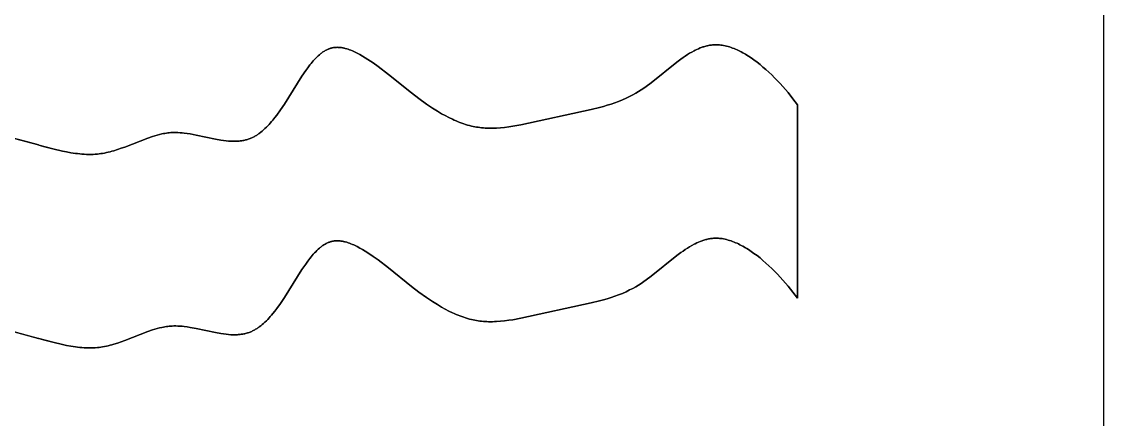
# Model space of a CAD drawing. Header units: feet. Extents: x 0 to 1.5, y 93.18 to 96.08.
# Drawn here: x 1.125 to 1.5, y 94.4252 to 94.5632 of the extents above; entities that cross this region are included whole.
import ezdxf

# ---------------------------------------------------------------- set-up
doc = ezdxf.new("R2010")
doc.units = ezdxf.units.FT
doc.header["$MEASUREMENT"] = 0
doc.layers.add('Default', color=7, linetype='Continuous', true_color=0x000000)

msp = doc.modelspace()

# ---------------------------------------------------------------- linework, layer by layer
at = {"layer": 'Default'}
msp.add_lwpolyline([(0, 96), (1.5, 96), (1.5, 93.33333), (0, 93.33333)], close=True, dxfattribs=at)
for points in [[(1.12034, 94.52323), (1.13082, 94.52039), (1.13091, 94.52036), (1.13263, 94.5199), (1.13586, 94.51905), (1.13911, 94.51829), (1.14061, 94.51798), (1.14211, 94.51771), (1.14363, 94.51748), (1.14439, 94.51738), (1.14515, 94.5173), (1.14591, 94.51723), (1.14667, 94.51718), (1.14744, 94.51714), (1.1482, 94.51712), (1.14897, 94.51712), (1.14974, 94.51714), (1.1505, 94.51718), (1.15126, 94.51724), (1.15186, 94.5173), (1.15189, 94.51731), (1.15248, 94.51738), (1.15308, 94.51748), (1.15373, 94.5176), (1.15438, 94.51773), (1.15503, 94.51788), (1.15568, 94.51804), (1.15632, 94.51821), (1.15696, 94.5184), (1.15823, 94.5188), (1.15949, 94.51923), (1.16074, 94.51968), (1.16872, 94.52278), (1.17035, 94.52334), (1.17117, 94.52359), (1.172, 94.52383), (1.17283, 94.52404), (1.17366, 94.52423), (1.17417, 94.52433), (1.17467, 94.52442), (1.17518, 94.5245), (1.17568, 94.52457), (1.17619, 94.52462), (1.1767, 94.52467), (1.17721, 94.5247), (1.17772, 94.52472), (1.17809, 94.52472), (1.17846, 94.52472), (1.1792, 94.5247), (1.17994, 94.52466), (1.18068, 94.5246), (1.18139, 94.52452), (1.18241, 94.52438), (1.18344, 94.52422), (1.18548, 94.52384), (1.19225, 94.5224), (1.19406, 94.52208), (1.19496, 94.52195), (1.19585, 94.52184), (1.19667, 94.52176), (1.19749, 94.5217), (1.19831, 94.52167), (1.19872, 94.52167), (1.19914, 94.52167), (1.19978, 94.5217), (1.2001, 94.52172), (1.20043, 94.52175), (1.20075, 94.52178), (1.20107, 94.52182), (1.20138, 94.52186), (1.2017, 94.52192), (1.20202, 94.52198), (1.20233, 94.52204), (1.20264, 94.52212), (1.20296, 94.5222), (1.20327, 94.52229), (1.20357, 94.52239), (1.20388, 94.52249), (1.20418, 94.52261), (1.20447, 94.52273), (1.20475, 94.52285), (1.20503, 94.52298), (1.20531, 94.52312), (1.20558, 94.52326), (1.20585, 94.52341), (1.20612, 94.52357), (1.20638, 94.52373), (1.20664, 94.5239), (1.2069, 94.52407), (1.20715, 94.52424), (1.2074, 94.52442), (1.20789, 94.5248), (1.20837, 94.52519), (1.20887, 94.52562), (1.20936, 94.52607), (1.20984, 94.52653), (1.2103, 94.52701), (1.21076, 94.5275), (1.21121, 94.52799), (1.21164, 94.52849), (1.21206, 94.529), (1.21276, 94.52987), (1.21343, 94.53075), (1.21472, 94.53255), (1.2161, 94.5346), (1.22218, 94.54427), (1.22349, 94.54621), (1.22421, 94.5472), (1.22495, 94.54818), (1.22533, 94.54866), (1.22573, 94.54914), (1.22612, 94.5496), (1.22653, 94.55005), (1.22694, 94.55049), (1.22736, 94.55091), (1.22778, 94.55131), (1.22821, 94.55169), (1.22823, 94.55171), (1.22847, 94.55191), (1.22871, 94.5521), (1.22896, 94.55229), (1.22921, 94.55248), (1.22946, 94.55265), (1.22972, 94.55282), (1.22998, 94.55299), (1.23025, 94.55314), (1.23052, 94.55329), (1.2308, 94.55343), (1.23108, 94.55356), (1.23122, 94.55362), (1.23136, 94.55368), (1.23151, 94.55374), (1.23165, 94.55379), (1.2318, 94.55384), (1.23194, 94.55389), (1.23209, 94.55394), (1.23224, 94.55398), (1.23239, 94.55402), (1.23255, 94.55406), (1.2328, 94.55411), (1.23306, 94.55416), (1.23332, 94.5542), (1.23358, 94.55423), (1.23384, 94.55425), (1.2341, 94.55426), (1.23436, 94.55427), (1.23463, 94.55426), (1.23489, 94.55425), (1.23515, 94.55424), (1.23541, 94.55421), (1.23567, 94.55418), (1.23592, 94.55415), (1.23618, 94.5541), (1.23644, 94.55406), (1.2367, 94.554), (1.23695, 94.55394), (1.2372, 94.55388), (1.2377, 94.55374), (1.2382, 94.55359), (1.23869, 94.55341), (1.23918, 94.55323), (1.23966, 94.55303), (1.24014, 94.55282), (1.24061, 94.55261), (1.24135, 94.55224), (1.24228, 94.55175), (1.24321, 94.55122), (1.24413, 94.55066), (1.24505, 94.55008), (1.24684, 94.54887), (1.24856, 94.54763), (1.25216, 94.54486), (1.26014, 94.53846), (1.26273, 94.53648), (1.26538, 94.53458), (1.26743, 94.5332), (1.26911, 94.53213), (1.27061, 94.53124), (1.27184, 94.53056), (1.27309, 94.52991), (1.27435, 94.5293), (1.27499, 94.52901), (1.27564, 94.52873), (1.27629, 94.52846), (1.27694, 94.52821), (1.2776, 94.52796), (1.27826, 94.52774), (1.27893, 94.52752), (1.27961, 94.52732), (1.28029, 94.52714), (1.28098, 94.52697), (1.28155, 94.52684), (1.28213, 94.52672), (1.28272, 94.52661), (1.2833, 94.52652), (1.28388, 94.52644), (1.28447, 94.52637), (1.28506, 94.52631), (1.28565, 94.52627), (1.28624, 94.52624), (1.28683, 94.52622), (1.28753, 94.5262), (1.28822, 94.52621), (1.28893, 94.52623), (1.28963, 94.52626), (1.29104, 94.52636), (1.29245, 94.5265), (1.29386, 94.52668), (1.29526, 94.52689), (1.29801, 94.52739), (1.32244, 94.5327), (1.32531, 94.5334), (1.32666, 94.53377), (1.328, 94.53416), (1.32933, 94.53458), (1.33065, 94.53503), (1.33195, 94.53551), (1.33325, 94.53603), (1.33452, 94.53659), (1.33578, 94.5372), (1.33684, 94.53775), (1.33787, 94.53833), (1.33883, 94.53891), (1.33976, 94.53951), (1.34064, 94.5401), (1.34151, 94.54071), (1.34321, 94.54197), (1.35215, 94.54913), (1.35357, 94.55019), (1.3543, 94.55072), (1.35505, 94.55122), (1.3558, 94.55172), (1.35656, 94.55219), (1.35734, 94.55264), (1.35811, 94.55306), (1.35844, 94.55323), (1.35904, 94.55352), (1.35964, 94.55379), (1.36025, 94.55405), (1.36056, 94.55416), (1.36087, 94.55428), (1.36119, 94.55439), (1.36151, 94.55449), (1.36183, 94.55459), (1.36216, 94.55468), (1.36248, 94.55476), (1.36281, 94.55484), (1.36314, 94.55491), (1.36346, 94.55497), (1.36379, 94.55502), (1.36413, 94.55507), (1.36446, 94.5551), (1.36479, 94.55513), (1.36513, 94.55515), (1.36547, 94.55516), (1.3658, 94.55517), (1.36614, 94.55516), (1.36656, 94.55514), (1.36698, 94.55511), (1.36739, 94.55507), (1.3678, 94.55501), (1.36834, 94.55492), (1.36887, 94.55481), (1.3694, 94.55469), (1.36993, 94.55455), (1.37045, 94.55439), (1.37098, 94.55422), (1.37149, 94.55403), (1.37201, 94.55383), (1.37251, 94.55362), (1.37302, 94.55339), (1.37352, 94.55316), (1.37401, 94.55292), (1.37449, 94.55267), (1.37497, 94.55241), (1.37591, 94.55187), (1.37645, 94.55154), (1.377, 94.5512), (1.37795, 94.55057), (1.37888, 94.54991), (1.37993, 94.54913), (1.38097, 94.5483), (1.382, 94.54744), (1.38303, 94.54655), (1.38405, 94.54563), (1.38505, 94.54467), (1.38603, 94.5437), (1.387, 94.5427), (1.38795, 94.54169), (1.38889, 94.54066), (1.39068, 94.53857), (1.39237, 94.53645), (1.39395, 94.53435)], [(1.39395, 94.53435), (1.39237, 94.53645), (1.39068, 94.53857), (1.38889, 94.54066), (1.38795, 94.54169), (1.387, 94.5427), (1.38603, 94.5437), (1.38505, 94.54467), (1.38405, 94.54563), (1.38303, 94.54655), (1.382, 94.54744), (1.38097, 94.5483), (1.37993, 94.54913), (1.37888, 94.54991), (1.37795, 94.55057), (1.377, 94.5512), (1.37645, 94.55154), (1.37591, 94.55187), (1.37497, 94.55241), (1.37449, 94.55267), (1.37401, 94.55292), (1.37352, 94.55316), (1.37302, 94.55339), (1.37251, 94.55362), (1.37201, 94.55383), (1.37149, 94.55403), (1.37098, 94.55422), (1.37045, 94.55439), (1.36993, 94.55455), (1.3694, 94.55469), (1.36887, 94.55481), (1.36834, 94.55492), (1.3678, 94.55501), (1.36739, 94.55507), (1.36698, 94.55511), (1.36656, 94.55514), (1.36614, 94.55516), (1.3658, 94.55517), (1.36547, 94.55516), (1.36513, 94.55515), (1.36479, 94.55513), (1.36446, 94.5551), (1.36413, 94.55507), (1.36379, 94.55502), (1.36346, 94.55497), (1.36314, 94.55491), (1.36281, 94.55484), (1.36248, 94.55476), (1.36216, 94.55468), (1.36183, 94.55459), (1.36151, 94.55449), (1.36119, 94.55439), (1.36087, 94.55428), (1.36056, 94.55416), (1.36025, 94.55405), (1.35964, 94.55379), (1.35904, 94.55352), (1.35844, 94.55323), (1.35811, 94.55306), (1.35734, 94.55264), (1.35656, 94.55219), (1.3558, 94.55172), (1.35505, 94.55122), (1.3543, 94.55072), (1.35357, 94.55019), (1.35215, 94.54913), (1.34321, 94.54197), (1.34151, 94.54071), (1.34064, 94.5401), (1.33976, 94.53951), (1.33883, 94.53891), (1.33787, 94.53833), (1.33684, 94.53775), (1.33578, 94.5372), (1.33452, 94.53659), (1.33325, 94.53603), (1.33195, 94.53551), (1.33065, 94.53503), (1.32933, 94.53458), (1.328, 94.53416), (1.32666, 94.53377), (1.32531, 94.5334), (1.32244, 94.5327), (1.29801, 94.52739), (1.29526, 94.52689), (1.29386, 94.52668), (1.29245, 94.5265), (1.29104, 94.52636), (1.28963, 94.52626), (1.28893, 94.52623), (1.28822, 94.52621), (1.28753, 94.5262), (1.28683, 94.52622), (1.28624, 94.52624), (1.28565, 94.52627), (1.28506, 94.52631), (1.28447, 94.52637), (1.28388, 94.52644), (1.2833, 94.52652), (1.28272, 94.52661), (1.28213, 94.52672), (1.28155, 94.52684), (1.28098, 94.52697), (1.28029, 94.52714), (1.27961, 94.52732), (1.27893, 94.52752), (1.27826, 94.52774), (1.2776, 94.52796), (1.27694, 94.52821), (1.27629, 94.52846), (1.27564, 94.52873), (1.27499, 94.52901), (1.27435, 94.5293), (1.27309, 94.52991), (1.27184, 94.53056), (1.27061, 94.53124), (1.26911, 94.53213), (1.26743, 94.5332), (1.26538, 94.53458), (1.26273, 94.53648), (1.26014, 94.53846), (1.25216, 94.54486), (1.24856, 94.54763), (1.24684, 94.54887), (1.24505, 94.55008), (1.24413, 94.55066), (1.24321, 94.55122), (1.24228, 94.55175), (1.24135, 94.55224), (1.24061, 94.55261), (1.24014, 94.55282), (1.23966, 94.55303), (1.23918, 94.55323), (1.23869, 94.55341), (1.2382, 94.55359), (1.2377, 94.55374), (1.2372, 94.55388), (1.23695, 94.55394), (1.2367, 94.554), (1.23644, 94.55406), (1.23618, 94.5541), (1.23592, 94.55415), (1.23567, 94.55418), (1.23541, 94.55421), (1.23515, 94.55424), (1.23489, 94.55425), (1.23463, 94.55426), (1.23436, 94.55427), (1.2341, 94.55426), (1.23384, 94.55425), (1.23358, 94.55423), (1.23332, 94.5542), (1.23306, 94.55416), (1.2328, 94.55411), (1.23255, 94.55406), (1.23239, 94.55402), (1.23224, 94.55398), (1.23209, 94.55394), (1.23194, 94.55389), (1.2318, 94.55384), (1.23165, 94.55379), (1.23151, 94.55374), (1.23136, 94.55368), (1.23122, 94.55362), (1.23108, 94.55356), (1.2308, 94.55343), (1.23052, 94.55329), (1.23025, 94.55314), (1.22998, 94.55299), (1.22972, 94.55282), (1.22946, 94.55265), (1.22921, 94.55248), (1.22896, 94.55229), (1.22871, 94.5521), (1.22847, 94.55191), (1.22823, 94.55171), (1.22821, 94.55169), (1.22778, 94.55131), (1.22736, 94.55091), (1.22694, 94.55049), (1.22653, 94.55005), (1.22612, 94.5496), (1.22573, 94.54914), (1.22533, 94.54866), (1.22495, 94.54818), (1.22421, 94.5472), (1.22349, 94.54621), (1.22218, 94.54427), (1.2161, 94.5346), (1.21472, 94.53255), (1.21343, 94.53075), (1.21276, 94.52987), (1.21206, 94.529), (1.21164, 94.52849), (1.21121, 94.52799), (1.21076, 94.5275), (1.2103, 94.52701), (1.20984, 94.52653), (1.20936, 94.52607), (1.20887, 94.52562), (1.20837, 94.52519), (1.20789, 94.5248), (1.2074, 94.52442), (1.20715, 94.52424), (1.2069, 94.52407), (1.20664, 94.5239), (1.20638, 94.52373), (1.20612, 94.52357), (1.20585, 94.52341), (1.20558, 94.52326), (1.20531, 94.52312), (1.20503, 94.52298), (1.20475, 94.52285), (1.20447, 94.52273), (1.20418, 94.52261), (1.20388, 94.52249), (1.20357, 94.52239), (1.20327, 94.52229), (1.20296, 94.5222), (1.20264, 94.52212), (1.20233, 94.52204), (1.20202, 94.52198), (1.2017, 94.52192), (1.20138, 94.52186), (1.20107, 94.52182), (1.20075, 94.52178), (1.20043, 94.52175), (1.2001, 94.52172), (1.19978, 94.5217), (1.19914, 94.52167), (1.19872, 94.52167), (1.19831, 94.52167), (1.19749, 94.5217), (1.19667, 94.52176), (1.19585, 94.52184), (1.19496, 94.52195), (1.19406, 94.52208), (1.19225, 94.5224), (1.18548, 94.52384), (1.18344, 94.52422), (1.18241, 94.52438), (1.18139, 94.52452), (1.18068, 94.5246), (1.17994, 94.52466), (1.1792, 94.5247), (1.17846, 94.52472), (1.17809, 94.52472), (1.17772, 94.52472), (1.17721, 94.5247), (1.1767, 94.52467), (1.17619, 94.52462), (1.17568, 94.52457), (1.17518, 94.5245), (1.17467, 94.52442), (1.17417, 94.52433), (1.17366, 94.52423), (1.17283, 94.52404), (1.172, 94.52383), (1.17117, 94.52359), (1.17035, 94.52334), (1.16872, 94.52278), (1.16074, 94.51968), (1.15949, 94.51923), (1.15823, 94.5188), (1.15696, 94.5184), (1.15632, 94.51821), (1.15568, 94.51804), (1.15503, 94.51788), (1.15438, 94.51773), (1.15373, 94.5176), (1.15308, 94.51748), (1.15248, 94.51738), (1.15189, 94.51731), (1.15186, 94.5173), (1.15126, 94.51724), (1.1505, 94.51718), (1.14974, 94.51714), (1.14897, 94.51712), (1.1482, 94.51712), (1.14744, 94.51714), (1.14667, 94.51718), (1.14591, 94.51723), (1.14515, 94.5173), (1.14439, 94.51738), (1.14363, 94.51748), (1.14211, 94.51771), (1.14061, 94.51798), (1.13911, 94.51829), (1.13586, 94.51905), (1.13091, 94.52036), (1.13082, 94.52039), (1.12652, 94.52155), (1.12034, 94.52323)], [(1.39395, 94.46724), (1.39395, 94.53435)], [(1.39395, 94.53435), (1.39395, 94.46724)], [(1.12034, 94.45612), (1.13082, 94.45328), (1.13091, 94.45325), (1.13263, 94.45278), (1.13586, 94.45194), (1.13911, 94.45117), (1.14061, 94.45087), (1.14211, 94.4506), (1.14363, 94.45037), (1.14439, 94.45027), (1.14515, 94.45019), (1.14591, 94.45012), (1.14667, 94.45007), (1.14744, 94.45003), (1.1482, 94.45001), (1.14897, 94.45001), (1.14974, 94.45003), (1.1505, 94.45007), (1.15126, 94.45013), (1.15186, 94.45019), (1.15189, 94.45019), (1.15248, 94.45027), (1.15308, 94.45036), (1.15373, 94.45048), (1.15438, 94.45062), (1.15503, 94.45076), (1.15568, 94.45093), (1.15632, 94.4511), (1.15696, 94.45128), (1.15823, 94.45168), (1.15949, 94.45211), (1.16074, 94.45257), (1.16872, 94.45567), (1.17035, 94.45622), (1.17117, 94.45648), (1.172, 94.45671), (1.17283, 94.45693), (1.17366, 94.45712), (1.17417, 94.45722), (1.17467, 94.45731), (1.17518, 94.45739), (1.17568, 94.45745), (1.17619, 94.45751), (1.1767, 94.45755), (1.17721, 94.45759), (1.17772, 94.45761), (1.17809, 94.45761), (1.17846, 94.45761), (1.1792, 94.45759), (1.17994, 94.45755), (1.18068, 94.45749), (1.18139, 94.45741), (1.18241, 94.45727), (1.18344, 94.45711), (1.18548, 94.45673), (1.19225, 94.45529), (1.19406, 94.45497), (1.19496, 94.45484), (1.19585, 94.45473), (1.19667, 94.45465), (1.19749, 94.45459), (1.19831, 94.45456), (1.19872, 94.45456), (1.19914, 94.45456), (1.19978, 94.45459), (1.2001, 94.45461), (1.20043, 94.45463), (1.20075, 94.45467), (1.20107, 94.45471), (1.20138, 94.45475), (1.2017, 94.4548), (1.20202, 94.45486), (1.20233, 94.45493), (1.20264, 94.45501), (1.20296, 94.45509), (1.20327, 94.45518), (1.20357, 94.45528), (1.20388, 94.45538), (1.20418, 94.4555), (1.20447, 94.45561), (1.20475, 94.45574), (1.20503, 94.45587), (1.20531, 94.45601), (1.20558, 94.45615), (1.20585, 94.4563), (1.20612, 94.45646), (1.20638, 94.45662), (1.20664, 94.45678), (1.2069, 94.45695), (1.20715, 94.45713), (1.2074, 94.45731), (1.20789, 94.45768), (1.20837, 94.45807), (1.20887, 94.45851), (1.20936, 94.45896), (1.20984, 94.45942), (1.2103, 94.4599), (1.21076, 94.46038), (1.21121, 94.46088), (1.21164, 94.46138), (1.21206, 94.46189), (1.21276, 94.46275), (1.21343, 94.46364), (1.21472, 94.46544), (1.2161, 94.46749), (1.22218, 94.47716), (1.22349, 94.4791), (1.22421, 94.48009), (1.22495, 94.48107), (1.22533, 94.48155), (1.22573, 94.48203), (1.22612, 94.48249), (1.22653, 94.48294), (1.22694, 94.48338), (1.22736, 94.4838), (1.22778, 94.4842), (1.22821, 94.48458), (1.22823, 94.4846), (1.22847, 94.4848), (1.22871, 94.48499), (1.22896, 94.48518), (1.22921, 94.48536), (1.22946, 94.48554), (1.22972, 94.48571), (1.22998, 94.48588), (1.23025, 94.48603), (1.23052, 94.48618), (1.2308, 94.48632), (1.23108, 94.48645), (1.23122, 94.48651), (1.23136, 94.48657), (1.23151, 94.48663), (1.23165, 94.48668), (1.2318, 94.48673), (1.23194, 94.48678), (1.23209, 94.48683), (1.23224, 94.48687), (1.23239, 94.48691), (1.23255, 94.48695), (1.2328, 94.487), (1.23306, 94.48705), (1.23332, 94.48709), (1.23358, 94.48712), (1.23384, 94.48714), (1.2341, 94.48715), (1.23436, 94.48715), (1.23463, 94.48715), (1.23489, 94.48714), (1.23515, 94.48712), (1.23541, 94.4871), (1.23567, 94.48707), (1.23592, 94.48703), (1.23618, 94.48699), (1.23644, 94.48694), (1.2367, 94.48689), (1.23695, 94.48683), (1.2372, 94.48677), (1.2377, 94.48663), (1.2382, 94.48647), (1.23869, 94.4863), (1.23918, 94.48612), (1.23966, 94.48592), (1.24014, 94.48571), (1.24061, 94.48549), (1.24135, 94.48513), (1.24228, 94.48464), (1.24321, 94.48411), (1.24413, 94.48355), (1.24505, 94.48297), (1.24684, 94.48176), (1.24856, 94.48052), (1.25216, 94.47775), (1.26014, 94.47134), (1.26273, 94.46937), (1.26538, 94.46746), (1.26743, 94.46608), (1.26911, 94.46502), (1.27061, 94.46413), (1.27184, 94.46345), (1.27309, 94.46279), (1.27435, 94.46218), (1.27499, 94.46189), (1.27564, 94.46161), (1.27629, 94.46135), (1.27694, 94.46109), (1.2776, 94.46085), (1.27826, 94.46062), (1.27893, 94.46041), (1.27961, 94.46021), (1.28029, 94.46002), (1.28098, 94.45985), (1.28155, 94.45973), (1.28213, 94.45961), (1.28272, 94.4595), (1.2833, 94.45941), (1.28388, 94.45933), (1.28447, 94.45926), (1.28506, 94.4592), (1.28565, 94.45916), (1.28624, 94.45912), (1.28683, 94.4591), (1.28753, 94.45909), (1.28822, 94.4591), (1.28893, 94.45911), (1.28963, 94.45915), (1.29104, 94.45924), (1.29245, 94.45939), (1.29386, 94.45957), (1.29526, 94.45978), (1.29801, 94.46028), (1.32244, 94.46559), (1.32531, 94.46629), (1.32666, 94.46665), (1.328, 94.46704), (1.32933, 94.46746), (1.33065, 94.46791), (1.33195, 94.4684), (1.33325, 94.46892), (1.33452, 94.46948), (1.33578, 94.47009), (1.33684, 94.47064), (1.33787, 94.47122), (1.33883, 94.47179), (1.33976, 94.47239), (1.34064, 94.47299), (1.34151, 94.4736), (1.34321, 94.47486), (1.35215, 94.48202), (1.35357, 94.48308), (1.3543, 94.4836), (1.35505, 94.48411), (1.3558, 94.4846), (1.35656, 94.48508), (1.35734, 94.48553), (1.35811, 94.48595), (1.35844, 94.48612), (1.35904, 94.48641), (1.35964, 94.48668), (1.36025, 94.48693), (1.36056, 94.48705), (1.36087, 94.48716), (1.36119, 94.48727), (1.36151, 94.48738), (1.36183, 94.48748), (1.36216, 94.48757), (1.36248, 94.48765), (1.36281, 94.48772), (1.36314, 94.48779), (1.36346, 94.48785), (1.36379, 94.48791), (1.36413, 94.48795), (1.36446, 94.48799), (1.36479, 94.48802), (1.36513, 94.48804), (1.36547, 94.48805), (1.3658, 94.48806), (1.36614, 94.48805), (1.36656, 94.48803), (1.36698, 94.488), (1.36739, 94.48796), (1.3678, 94.4879), (1.36834, 94.48781), (1.36887, 94.4877), (1.3694, 94.48758), (1.36993, 94.48743), (1.37045, 94.48728), (1.37098, 94.4871), (1.37149, 94.48692), (1.37201, 94.48672), (1.37251, 94.4865), (1.37302, 94.48628), (1.37352, 94.48605), (1.37401, 94.48581), (1.37449, 94.48555), (1.37497, 94.4853), (1.37591, 94.48476), (1.37645, 94.48443), (1.377, 94.48409), (1.37795, 94.48345), (1.37888, 94.4828), (1.37993, 94.48201), (1.38097, 94.48119), (1.382, 94.48033), (1.38303, 94.47944), (1.38405, 94.47851), (1.38505, 94.47756), (1.38603, 94.47659), (1.387, 94.47559), (1.38795, 94.47457), (1.38889, 94.47354), (1.39068, 94.47145), (1.39237, 94.46934), (1.39395, 94.46724)], [(1.39395, 94.46724), (1.39237, 94.46934), (1.39068, 94.47145), (1.38889, 94.47354), (1.38795, 94.47457), (1.387, 94.47559), (1.38603, 94.47659), (1.38505, 94.47756), (1.38405, 94.47851), (1.38303, 94.47944), (1.382, 94.48033), (1.38097, 94.48119), (1.37993, 94.48201), (1.37888, 94.4828), (1.37795, 94.48345), (1.377, 94.48409), (1.37645, 94.48443), (1.37591, 94.48476), (1.37497, 94.4853), (1.37449, 94.48555), (1.37401, 94.48581), (1.37352, 94.48605), (1.37302, 94.48628), (1.37251, 94.4865), (1.37201, 94.48672), (1.37149, 94.48692), (1.37098, 94.4871), (1.37045, 94.48728), (1.36993, 94.48743), (1.3694, 94.48758), (1.36887, 94.4877), (1.36834, 94.48781), (1.3678, 94.4879), (1.36739, 94.48796), (1.36698, 94.488), (1.36656, 94.48803), (1.36614, 94.48805), (1.3658, 94.48806), (1.36547, 94.48805), (1.36513, 94.48804), (1.36479, 94.48802), (1.36446, 94.48799), (1.36413, 94.48795), (1.36379, 94.48791), (1.36346, 94.48785), (1.36314, 94.48779), (1.36281, 94.48772), (1.36248, 94.48765), (1.36216, 94.48757), (1.36183, 94.48748), (1.36151, 94.48738), (1.36119, 94.48727), (1.36087, 94.48716), (1.36056, 94.48705), (1.36025, 94.48693), (1.35964, 94.48668), (1.35904, 94.48641), (1.35844, 94.48612), (1.35811, 94.48595), (1.35734, 94.48553), (1.35656, 94.48508), (1.3558, 94.4846), (1.35505, 94.48411), (1.3543, 94.4836), (1.35357, 94.48308), (1.35215, 94.48202), (1.34321, 94.47486), (1.34151, 94.4736), (1.34064, 94.47299), (1.33976, 94.47239), (1.33883, 94.47179), (1.33787, 94.47122), (1.33684, 94.47064), (1.33578, 94.47009), (1.33452, 94.46948), (1.33325, 94.46892), (1.33195, 94.4684), (1.33065, 94.46791), (1.32933, 94.46746), (1.328, 94.46704), (1.32666, 94.46665), (1.32531, 94.46629), (1.32244, 94.46559), (1.29801, 94.46028), (1.29526, 94.45978), (1.29386, 94.45957), (1.29245, 94.45939), (1.29104, 94.45924), (1.28963, 94.45915), (1.28893, 94.45911), (1.28822, 94.4591), (1.28753, 94.45909), (1.28683, 94.4591), (1.28624, 94.45912), (1.28565, 94.45916), (1.28506, 94.4592), (1.28447, 94.45926), (1.28388, 94.45933), (1.2833, 94.45941), (1.28272, 94.4595), (1.28213, 94.45961), (1.28155, 94.45973), (1.28098, 94.45985), (1.28029, 94.46002), (1.27961, 94.46021), (1.27893, 94.46041), (1.27826, 94.46062), (1.2776, 94.46085), (1.27694, 94.46109), (1.27629, 94.46135), (1.27564, 94.46161), (1.27499, 94.46189), (1.27435, 94.46218), (1.27309, 94.46279), (1.27184, 94.46345), (1.27061, 94.46413), (1.26911, 94.46502), (1.26743, 94.46608), (1.26538, 94.46746), (1.26273, 94.46937), (1.26014, 94.47134), (1.25216, 94.47775), (1.24856, 94.48052), (1.24684, 94.48176), (1.24505, 94.48297), (1.24413, 94.48355), (1.24321, 94.48411), (1.24228, 94.48464), (1.24135, 94.48513), (1.24061, 94.48549), (1.24014, 94.48571), (1.23966, 94.48592), (1.23918, 94.48612), (1.23869, 94.4863), (1.2382, 94.48647), (1.2377, 94.48663), (1.2372, 94.48677), (1.23695, 94.48683), (1.2367, 94.48689), (1.23644, 94.48694), (1.23618, 94.48699), (1.23592, 94.48703), (1.23567, 94.48707), (1.23541, 94.4871), (1.23515, 94.48712), (1.23489, 94.48714), (1.23463, 94.48715), (1.23436, 94.48715), (1.2341, 94.48715), (1.23384, 94.48714), (1.23358, 94.48712), (1.23332, 94.48709), (1.23306, 94.48705), (1.2328, 94.487), (1.23255, 94.48695), (1.23239, 94.48691), (1.23224, 94.48687), (1.23209, 94.48683), (1.23194, 94.48678), (1.2318, 94.48673), (1.23165, 94.48668), (1.23151, 94.48663), (1.23136, 94.48657), (1.23122, 94.48651), (1.23108, 94.48645), (1.2308, 94.48632), (1.23052, 94.48618), (1.23025, 94.48603), (1.22998, 94.48588), (1.22972, 94.48571), (1.22946, 94.48554), (1.22921, 94.48536), (1.22896, 94.48518), (1.22871, 94.48499), (1.22847, 94.4848), (1.22823, 94.4846), (1.22821, 94.48458), (1.22778, 94.4842), (1.22736, 94.4838), (1.22694, 94.48338), (1.22653, 94.48294), (1.22612, 94.48249), (1.22573, 94.48203), (1.22533, 94.48155), (1.22495, 94.48107), (1.22421, 94.48009), (1.22349, 94.4791), (1.22218, 94.47716), (1.2161, 94.46749), (1.21472, 94.46544), (1.21343, 94.46364), (1.21276, 94.46275), (1.21206, 94.46189), (1.21164, 94.46138), (1.21121, 94.46088), (1.21076, 94.46038), (1.2103, 94.4599), (1.20984, 94.45942), (1.20936, 94.45896), (1.20887, 94.45851), (1.20837, 94.45807), (1.20789, 94.45768), (1.2074, 94.45731), (1.20715, 94.45713), (1.2069, 94.45695), (1.20664, 94.45678), (1.20638, 94.45662), (1.20612, 94.45646), (1.20585, 94.4563), (1.20558, 94.45615), (1.20531, 94.45601), (1.20503, 94.45587), (1.20475, 94.45574), (1.20447, 94.45561), (1.20418, 94.4555), (1.20388, 94.45538), (1.20357, 94.45528), (1.20327, 94.45518), (1.20296, 94.45509), (1.20264, 94.45501), (1.20233, 94.45493), (1.20202, 94.45486), (1.2017, 94.4548), (1.20138, 94.45475), (1.20107, 94.45471), (1.20075, 94.45467), (1.20043, 94.45463), (1.2001, 94.45461), (1.19978, 94.45459), (1.19914, 94.45456), (1.19872, 94.45456), (1.19831, 94.45456), (1.19749, 94.45459), (1.19667, 94.45465), (1.19585, 94.45473), (1.19496, 94.45484), (1.19406, 94.45497), (1.19225, 94.45529), (1.18548, 94.45673), (1.18344, 94.45711), (1.18241, 94.45727), (1.18139, 94.45741), (1.18068, 94.45749), (1.17994, 94.45755), (1.1792, 94.45759), (1.17846, 94.45761), (1.17809, 94.45761), (1.17772, 94.45761), (1.17721, 94.45759), (1.1767, 94.45755), (1.17619, 94.45751), (1.17568, 94.45745), (1.17518, 94.45739), (1.17467, 94.45731), (1.17417, 94.45722), (1.17366, 94.45712), (1.17283, 94.45693), (1.172, 94.45671), (1.17117, 94.45648), (1.17035, 94.45622), (1.16872, 94.45567), (1.16074, 94.45257), (1.15949, 94.45211), (1.15823, 94.45168), (1.15696, 94.45128), (1.15632, 94.4511), (1.15568, 94.45093), (1.15503, 94.45076), (1.15438, 94.45062), (1.15373, 94.45048), (1.15308, 94.45036), (1.15248, 94.45027), (1.15189, 94.45019), (1.15186, 94.45019), (1.15126, 94.45013), (1.1505, 94.45007), (1.14974, 94.45003), (1.14897, 94.45001), (1.1482, 94.45001), (1.14744, 94.45003), (1.14667, 94.45007), (1.14591, 94.45012), (1.14515, 94.45019), (1.14439, 94.45027), (1.14363, 94.45037), (1.14211, 94.4506), (1.14061, 94.45087), (1.13911, 94.45117), (1.13586, 94.45194), (1.13091, 94.45325), (1.13082, 94.45328), (1.12652, 94.45444), (1.12034, 94.45612)]]:
    msp.add_lwpolyline(points, dxfattribs=at)
for points in [[(1.39395, 94.53435, 0), (1.39395, 94.53435, 0)], [(1.39395, 94.46724, 0), (1.39395, 94.46724, 0)]]:
    msp.add_polyline3d(points, close=True, dxfattribs=at)

doc.saveas('drawing.dxf')
